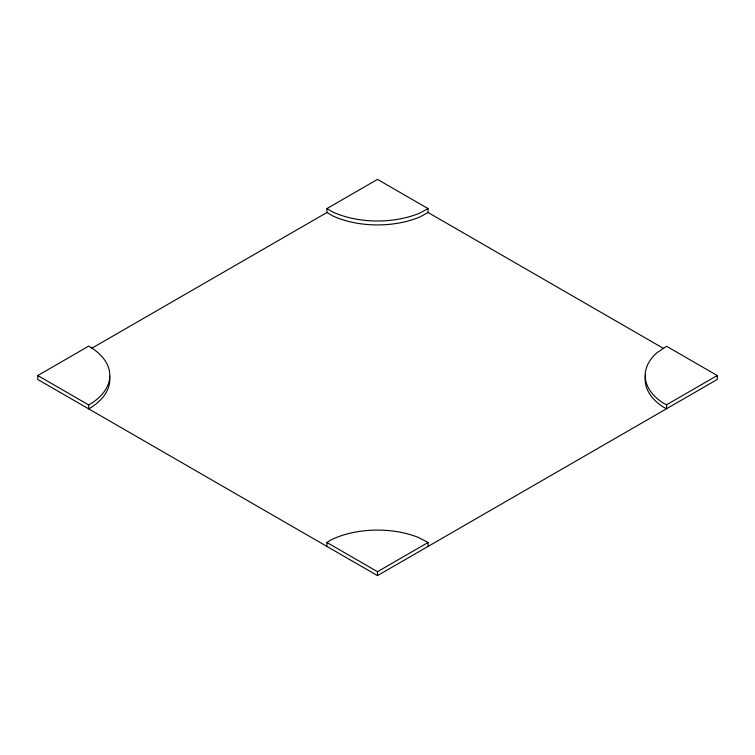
<?xml version="1.0" encoding="UTF-8"?>
<svg xmlns="http://www.w3.org/2000/svg" width="755" height="755" viewBox="0 0 755 755"><rect width="100%" height="100%" fill="white"/><g stroke="black" fill="none" stroke-linecap="round" stroke-linejoin="round"><path stroke-width="1.13" d="M326.906 546.403L326.906 542.486L330.756 540.023A72.074 41.61 0 0 1 418.393 537.428L428.094 542.486L428.094 546.403M717.25 375.537L666.59 404.784L663.428 403.208A72.074 41.61 0 0 1 657.02 352.679L666.59 346.29L717.25 375.537L717.25 379.463L377.5 575.612L37.75 379.463L37.75 375.537L88.712 346.111A72.074 41.61 0 0 1 88.712 404.963L88.712 408.889A72.074 41.61 0 0 0 109.598 376.207M428.038 212.485L419.94 216.94A72.074 41.61 0 0 1 332.219 215.685L326.962 212.485L326.962 208.569L377.5 179.388L428.038 208.569L428.038 212.485L663.532 348.451M91.77 348.272L326.962 212.485M326.906 542.486L377.5 571.695L428.094 542.486M428.038 208.569L419.94 213.014A72.074 41.61 0 0 1 332.219 211.759L326.962 208.569M37.75 375.537L88.712 404.963M666.59 404.784L666.59 408.71L663.428 407.134A72.074 41.61 0 0 1 645.61 374.895M377.5 571.695L377.5 575.612"/></g></svg>
